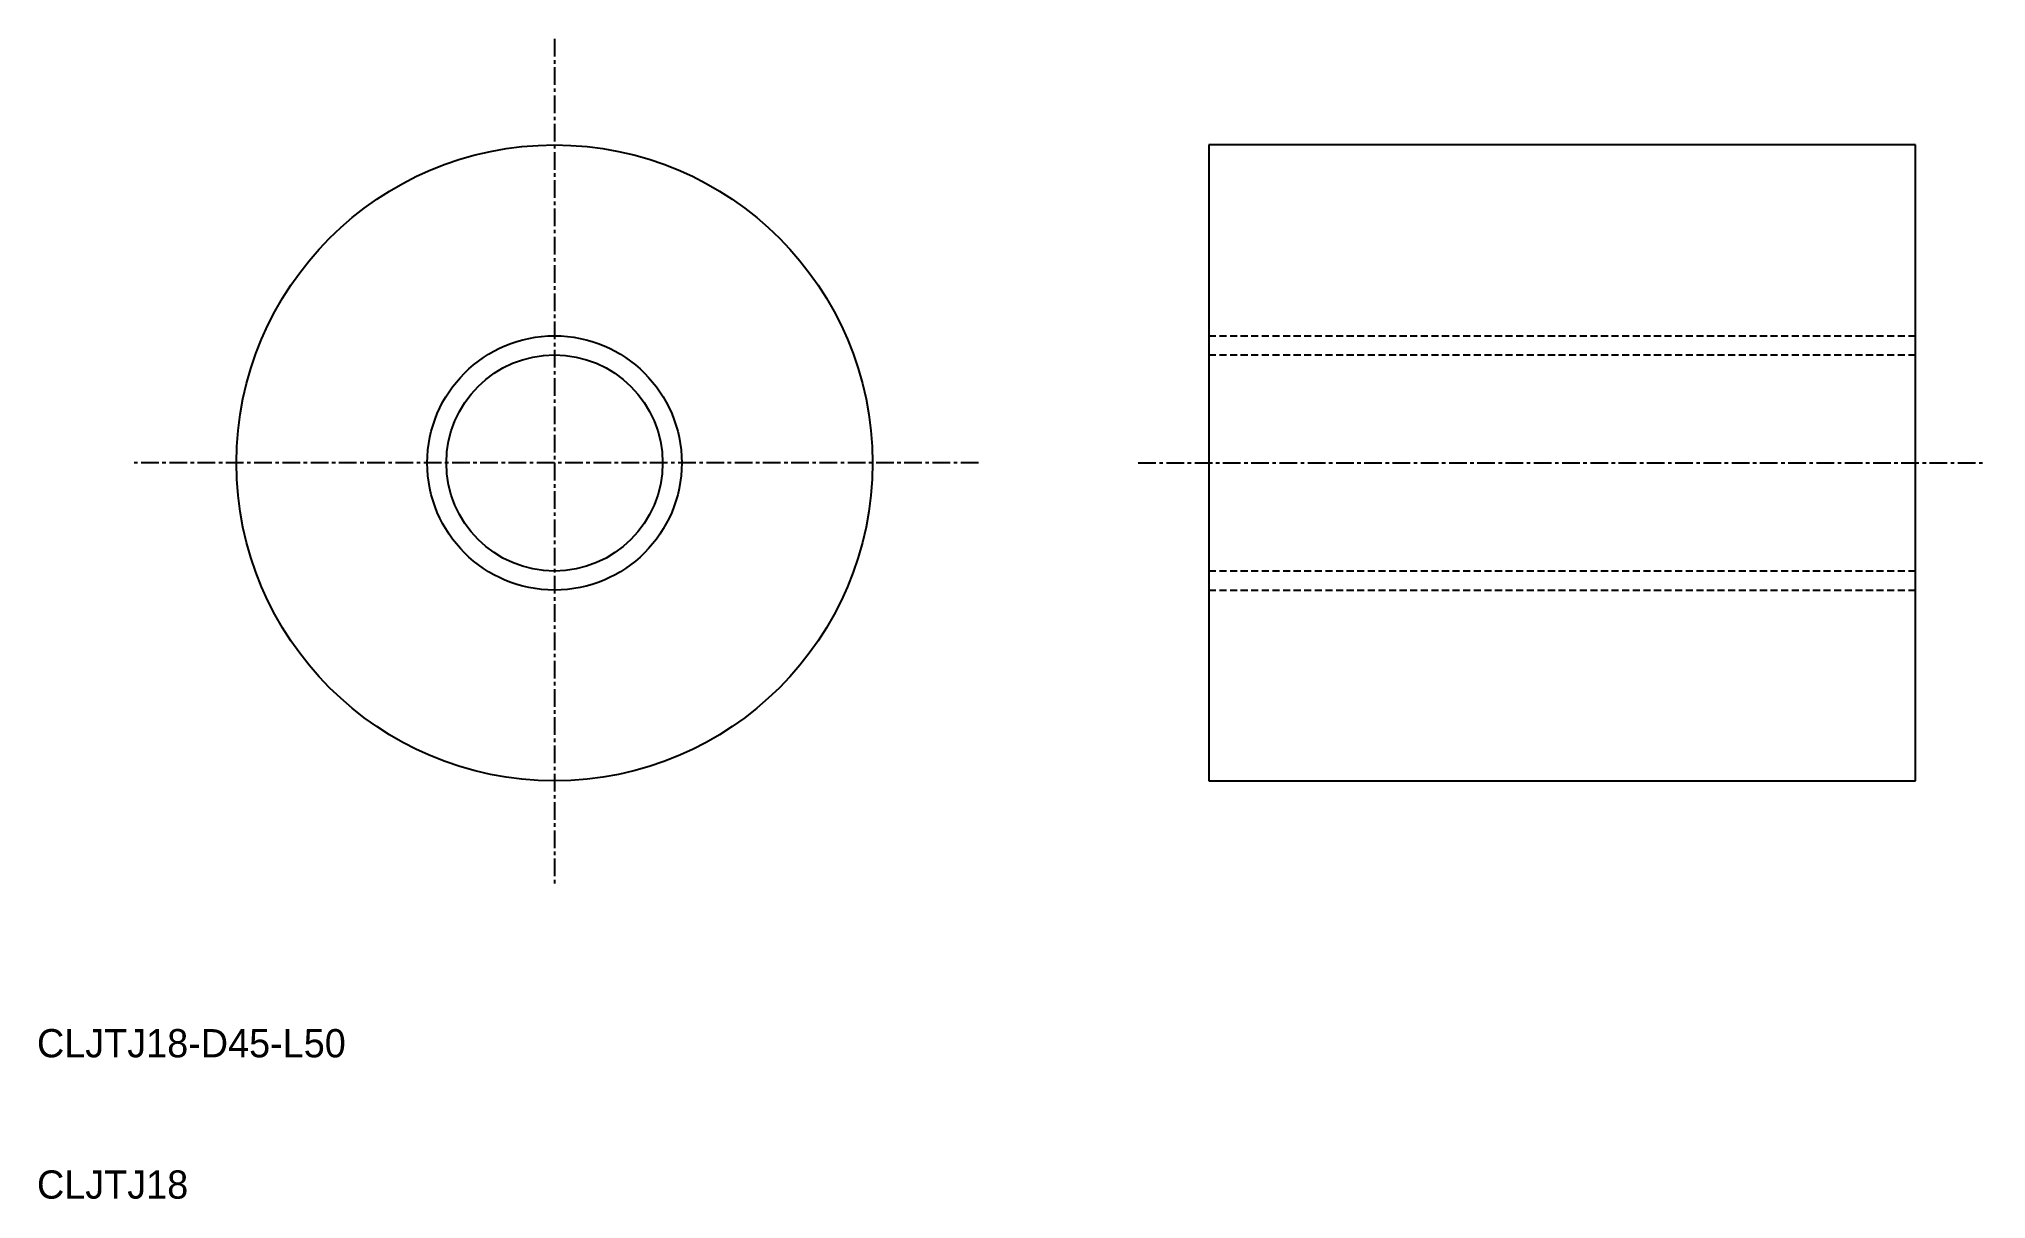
# Model space of a CAD drawing. Extents: x 20 to 157, y 20 to 102.
import ezdxf

# ---------------------------------------------------------------- set-up
doc = ezdxf.new("R2010")
doc.units = 0
doc.linetypes.add('CENTER', pattern=[2, 1.25, -0.25, 0.25, -0.25])
doc.linetypes.add('DASHED', pattern=[0.75, 0.5, -0.25])
doc.layers.get('0').update_dxf_attribs({"linetype": 'CONTINUOUS'})
doc.layers.add('CENTER', color=1, linetype='CENTER')

msp = doc.modelspace()

# ---------------------------------------------------------------- linework, layer by layer
at = {"color": 7, "linetype": 'CONTINUOUS'}
for p, q in [((152.5, 94.56), (102.5, 94.56)), ((102.5, 94.56), (102.5, 49.56)), ((152.5, 49.56), (152.5, 94.56)), ((102.5, 49.56), (152.5, 49.56))]:
    msp.add_line(p, q, dxfattribs=at)
at = {"color": 3, "linetype": 'DASHED'}
for p, q in [((102.5, 81.06), (152.5, 81.06)), ((102.5, 79.71), (152.5, 79.71)), ((102.5, 64.42), (152.5, 64.42)), ((102.5, 63.06), (152.5, 63.06))]:
    msp.add_line(p, q, dxfattribs=at)
at = {"color": 7, "linetype": 'CONTINUOUS'}
for radius in [22.5, 7.65]:
    msp.add_circle((56.2, 72.06), radius, dxfattribs=at)
at = {"color": 3, "linetype": 'CONTINUOUS'}
msp.add_circle((56.2, 72.06), 9, dxfattribs=at)
at = {"layer": 'CENTER', "color": 1, "linetype": 'CENTER'}
for p, q in [((56.2, 102.06), (56.2, 42.06)), ((86.2, 72.06), (26.2, 72.06)), ((97.5, 72.06), (157.5, 72.06))]:
    msp.add_line(p, q, dxfattribs=at)

# ---------------------------------------------------------------- texts
at = {"color": 7, "linetype": 'CONTINUOUS'}
for s, p in [('CLJTJ18-D45-L50', (19.58, 30)), ('CLJTJ18', (19.58, 20))]:
    msp.add_text(s, height=2, dxfattribs=at).set_placement(p)

doc.saveas('drawing.dxf')
